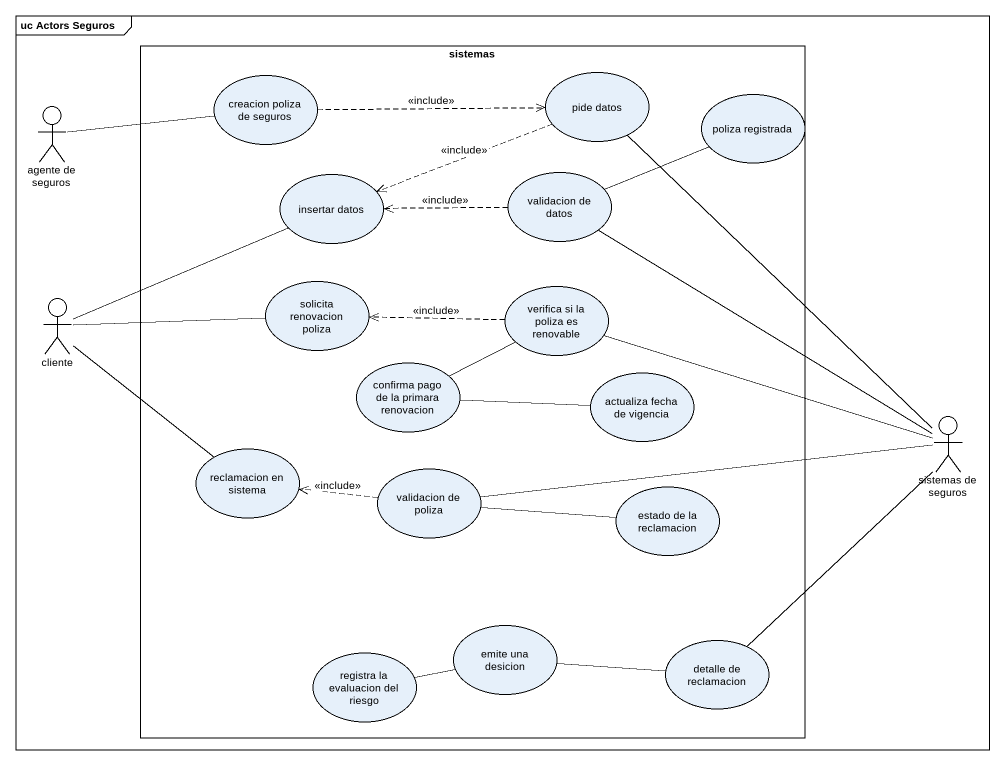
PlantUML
@startuml
mainframe uc Actors Seguros
rectangle sistemas {
  usecase "creacion poliza de seguros" as creacion_poliza_de_seguros
  usecase "pide datos" as pide_datos
  usecase "poliza registrada" as poliza_registrada
  usecase "insertar datos" as insertar_datos
  usecase "validacion de datos" as validacion_de_datos
  usecase "solicita renovacion poliza" as solicita_renovacion_poliza
  usecase "verifica si la poliza es renovable" as verifica_si_la_poliza_es
  usecase "confirma pago de la primara renovacion" as confirma_pago_de_la_primara
  usecase "actualiza fecha de vigencia" as actualiza_fecha_de_vigencia
  usecase "reclamacion en sistema" as reclamacion_en_sistema
  usecase "validacion de poliza" as validacion_de_poliza
  usecase "estado de la reclamacion" as estado_de_la_reclamacion
  usecase "registra la evaluacion del riesgo" as registra_la_evaluacion_del
  usecase "emite una desicion" as emite_una_desicion
  usecase "detalle de reclamacion" as detalle_de_reclamacion
}
actor "agente de seguros" as agente_de_seguros
actor cliente
actor "sistemas de seguros" as sistemas_de_seguros
creacion_poliza_de_seguros .right.> pide_datos : <<include>>
pide_datos .left.> insertar_datos : <<include>>
agente_de_seguros -right- creacion_poliza_de_seguros
validacion_de_datos -right- poliza_registrada
validacion_de_datos .left.> insertar_datos : <<include>>
cliente -right- insertar_datos
cliente -right- solicita_renovacion_poliza
cliente -- reclamacion_en_sistema
verifica_si_la_poliza_es .left.> solicita_renovacion_poliza : <<include>>
verifica_si_la_poliza_es -left- confirma_pago_de_la_primara
confirma_pago_de_la_primara -right- actualiza_fecha_de_vigencia
sistemas_de_seguros -up- pide_datos
sistemas_de_seguros -up- validacion_de_datos
sistemas_de_seguros -left- verifica_si_la_poliza_es
sistemas_de_seguros -left- validacion_de_poliza
sistemas_de_seguros -- detalle_de_reclamacion
validacion_de_poliza .left.> reclamacion_en_sistema : <<include>>
validacion_de_poliza -right- estado_de_la_reclamacion
emite_una_desicion -left- registra_la_evaluacion_del
detalle_de_reclamacion -left- emite_una_desicion
@enduml
